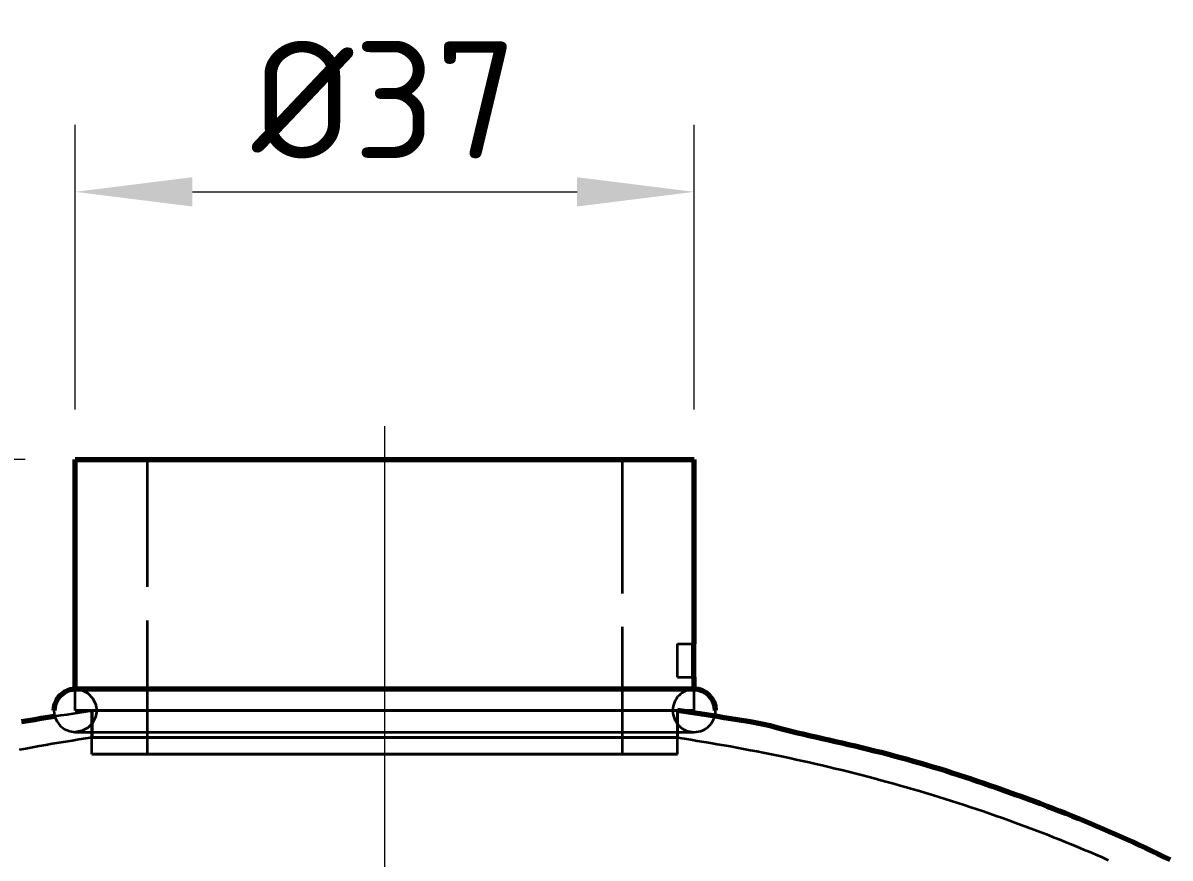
# Model space of a CAD drawing. Header units: millimetres. Extents: x 0 to 1554, y 0 to 420.
# Drawn here: x 106.31 to 140.6, y 330.47 to 355.42 of the extents above; entities that cross this region are included whole.
import ezdxf

# ---------------------------------------------------------------- set-up
doc = ezdxf.new("R2010")
doc.units = ezdxf.units.MM
doc.linetypes.add('IRAM-E-TRAZOS', pattern=[5, 4, -1])
doc.linetypes.add('IRAM-F-TRAZO-PUNTO', pattern=[20, 15, -2, 1, -2])
for name, color, linetype, lineweight in [('01-VISIBLE', 7, 'CONTINUOUS', 70), ('02-OCULTA', 4, 'IRAM-E-TRAZOS', 35), ('03-EJE', 1, 'IRAM-F-TRAZO-PUNTO', 18), ('04-COTA', 3, 'CONTINUOUS', 18)]:
    doc.layers.add(name, color=color, linetype=linetype, lineweight=lineweight)
doc.styles.add('ISO3098', font='isocpeur.ttf')
doc.dimstyles.new('FLAMA-IRAM', dxfattribs={"dimtxt": 3.5, "dimasz": 3.5, "dimexe": 2, "dimexo": 1.5, "dimgap": 1, "dimtad": 1, "dimdec": 1, "dimtxsty": 'ISO3098', "dimblk": 'IRAM_FLECHA', "dimblk1": 'IRAM_FLECHA', "dimblk2": 'IRAM_FLECHA', "dimcen": 2.5, "dimclrd": 256, "dimclre": 256, "dimclrt": 256, "dimazin": 3, "dimtfac": 1, "dimtmove": 0, "dimatfit": 3, "dimlwd": 18, "dimlwe": 18})

# ---------------------------------------------------------------- blocks, each defined once
blk = doc.blocks.new('IRAM_FLECHA')
blk.add_solid([(0, 0), (-1, 0.125), (-1, -0.125)])

msp = doc.modelspace()

# ---------------------------------------------------------------- linework, layer by layer
at = {"layer": '01-VISIBLE'}
for p, q in [((107.875, 335.515), (107.875, 342.375)), ((126.375, 336.875), (126.375, 342.375)), ((126.361, 335.875), (126.361, 336.875)), ((126.375, 335.515), (126.375, 335.875))]:
    msp.add_line(p, q, dxfattribs=at)
for points in [[(107.875, 342.375), (108.076, 342.375), (108.277, 342.375), (108.478, 342.375), (108.679, 342.375), (108.88, 342.375), (109.082, 342.375), (109.283, 342.375), (109.484, 342.375), (109.685, 342.375), (109.886, 342.375), (110.087, 342.375), (110.288, 342.375), (110.489, 342.375), (110.69, 342.375), (110.891, 342.375), (111.092, 342.375), (111.293, 342.375), (111.495, 342.375), (111.696, 342.375), (111.897, 342.375), (112.098, 342.375), (112.299, 342.375), (112.5, 342.375), (112.701, 342.375), (112.902, 342.375), (113.103, 342.375), (113.304, 342.375), (113.505, 342.375), (113.707, 342.375), (113.908, 342.375), (114.109, 342.375), (114.31, 342.375), (114.511, 342.375), (114.712, 342.375), (114.913, 342.375), (115.114, 342.375), (115.315, 342.375), (115.516, 342.375), (115.717, 342.375), (115.918, 342.375), (116.12, 342.375), (116.321, 342.375), (116.522, 342.375), (116.723, 342.375), (116.924, 342.375), (117.125, 342.375), (117.326, 342.375), (117.527, 342.375), (117.728, 342.375), (117.929, 342.375), (118.13, 342.375), (118.332, 342.375), (118.533, 342.375), (118.734, 342.375), (118.935, 342.375), (119.136, 342.375), (119.337, 342.375), (119.538, 342.375), (119.739, 342.375), (119.94, 342.375), (120.141, 342.375), (120.342, 342.375), (120.543, 342.375), (120.745, 342.375), (120.946, 342.375), (121.147, 342.375), (121.348, 342.375), (121.549, 342.375), (121.75, 342.375), (121.951, 342.375), (122.152, 342.375), (122.353, 342.375), (122.554, 342.375), (122.755, 342.375), (122.957, 342.375), (123.158, 342.375), (123.359, 342.375), (123.56, 342.375), (123.761, 342.375), (123.962, 342.375), (124.163, 342.375), (124.364, 342.375), (124.565, 342.375), (124.766, 342.375), (124.967, 342.375), (125.168, 342.375), (125.37, 342.375), (125.571, 342.375), (125.772, 342.375), (125.973, 342.375), (126.174, 342.375), (126.375, 342.375)], [(126.361, 336.875), (126.364, 336.875), (126.366, 336.875), (126.368, 336.875), (126.37, 336.875), (126.373, 336.875), (126.375, 336.875)], [(126.361, 335.875), (126.364, 335.875), (126.366, 335.875), (126.368, 335.875), (126.37, 335.875), (126.373, 335.875), (126.375, 335.875)], [(107.875, 335.515), (107.709, 335.493), (107.555, 335.429), (107.422, 335.328), (107.321, 335.195), (107.257, 335.041), (107.235, 334.875)], [(107.875, 335.515), (107.875, 335.515), (107.875, 335.515), (107.875, 335.515), (107.875, 335.515), (107.875, 335.515), (107.875, 335.515)], [(126.375, 335.515), (126.174, 335.515), (125.973, 335.515), (125.772, 335.515), (125.571, 335.515), (125.37, 335.515), (125.168, 335.515), (124.967, 335.515), (124.766, 335.515), (124.565, 335.515), (124.364, 335.515), (124.163, 335.515), (123.962, 335.515), (123.761, 335.515), (123.56, 335.515), (123.359, 335.515), (123.158, 335.515), (122.957, 335.515), (122.755, 335.515), (122.554, 335.515), (122.353, 335.515), (122.152, 335.515), (121.951, 335.515), (121.75, 335.515), (121.549, 335.515), (121.348, 335.515), (121.147, 335.515), (120.946, 335.515), (120.745, 335.515), (120.543, 335.515), (120.342, 335.515), (120.141, 335.515), (119.94, 335.515), (119.739, 335.515), (119.538, 335.515), (119.337, 335.515), (119.136, 335.515), (118.935, 335.515), (118.734, 335.515), (118.533, 335.515), (118.332, 335.515), (118.13, 335.515), (117.929, 335.515), (117.728, 335.515), (117.527, 335.515), (117.326, 335.515), (117.125, 335.515), (116.924, 335.515), (116.723, 335.515), (116.522, 335.515), (116.321, 335.515), (116.12, 335.515), (115.918, 335.515), (115.717, 335.515), (115.516, 335.515), (115.315, 335.515), (115.114, 335.515), (114.913, 335.515), (114.712, 335.515), (114.511, 335.515), (114.31, 335.515), (114.109, 335.515), (113.908, 335.515), (113.707, 335.515), (113.505, 335.515), (113.304, 335.515), (113.103, 335.515), (112.902, 335.515), (112.701, 335.515), (112.5, 335.515), (112.299, 335.515), (112.098, 335.515), (111.897, 335.515), (111.696, 335.515), (111.495, 335.515), (111.293, 335.515), (111.092, 335.515), (110.891, 335.515), (110.69, 335.515), (110.489, 335.515), (110.288, 335.515), (110.087, 335.515), (109.886, 335.515), (109.685, 335.515), (109.484, 335.515), (109.283, 335.515), (109.082, 335.515), (108.88, 335.515), (108.679, 335.515), (108.478, 335.515), (108.277, 335.515), (108.076, 335.515), (107.875, 335.515)], [(126.375, 335.515), (126.375, 335.515), (126.375, 335.515), (126.375, 335.515), (126.375, 335.515), (126.375, 335.515), (126.375, 335.515)], [(106.265, 334.549), (106.463, 334.582), (106.662, 334.614), (106.86, 334.645), (107.059, 334.676), (107.258, 334.707)], [(140.601, 330.413), (140.421, 330.501), (140.241, 330.589), (140.06, 330.675), (139.878, 330.761), (139.697, 330.846), (139.515, 330.93), (139.332, 331.013), (139.149, 331.096), (138.966, 331.177), (138.782, 331.258), (138.598, 331.337), (138.414, 331.416), (138.229, 331.494), (138.043, 331.571), (137.858, 331.647), (137.672, 331.722), (137.486, 331.797), (137.299, 331.87), (137.112, 331.943), (136.925, 332.014), (136.737, 332.085), (136.549, 332.156), (136.361, 332.225), (136.172, 332.294), (135.984, 332.362), (135.795, 332.43), (135.606, 332.496), (135.416, 332.563), (135.227, 332.628), (135.037, 332.694), (134.847, 332.758), (134.657, 332.822), (134.467, 332.886), (134.276, 332.948), (134.085, 333.01), (133.894, 333.071), (133.703, 333.131), (133.511, 333.189), (133.319, 333.247), (133.126, 333.304), (132.934, 333.359), (132.741, 333.413), (132.547, 333.466), (132.353, 333.518), (132.159, 333.569), (131.965, 333.619), (131.77, 333.667), (131.576, 333.715), (131.381, 333.762), (131.185, 333.809), (130.99, 333.855), (130.795, 333.9), (130.599, 333.945), (130.404, 333.99), (130.208, 334.035), (130.013, 334.08), (129.817, 334.124), (129.622, 334.169), (129.426, 334.215), (129.231, 334.261), (129.036, 334.308), (128.843, 334.36), (128.65, 334.416), (128.455, 334.463), (128.258, 334.501), (128.06, 334.536), (127.863, 334.569), (127.665, 334.602), (127.467, 334.633), (127.268, 334.664), (127.07, 334.695), (126.872, 334.725), (126.673, 334.755), (126.475, 334.785), (126.277, 334.815), (126.078, 334.845), (125.88, 334.874)]]:
    msp.add_lwpolyline(points, dxfattribs=at)
msp.add_arc((126.375, 334.875), 0.64, 0, 90, dxfattribs=at)
at = {"layer": '02-OCULTA'}
for p, q in [((110.031, 333.569), (110.031, 342.375)), ((124.219, 342.375), (124.219, 333.569)), ((125.875, 336.875), (126.361, 336.875)), ((125.875, 335.875), (125.875, 336.875)), ((125.875, 335.875), (125.875, 336.875)), ((125.875, 336.875), (126.361, 336.875)), ((126.361, 335.875), (126.361, 336.875)), ((125.875, 335.875), (126.361, 335.875)), ((125.875, 335.875), (126.361, 335.875)), ((107.875, 334.875), (107.875, 335.515)), ((126.375, 334.875), (126.375, 335.515)), ((108.37, 333.569), (108.37, 334.875)), ((108.375, 334.875), (108.375, 334.069)), ((125.875, 334.875), (125.875, 334.069)), ((125.88, 333.569), (125.88, 334.875))]:
    msp.add_line(p, q, dxfattribs=at)
for points in [[(126.375, 342.375), (126.174, 342.375), (125.973, 342.375), (125.772, 342.375), (125.571, 342.375), (125.37, 342.375), (125.168, 342.375), (124.967, 342.375), (124.766, 342.375), (124.565, 342.375), (124.364, 342.375), (124.163, 342.375), (123.962, 342.375), (123.761, 342.375), (123.56, 342.375), (123.359, 342.375), (123.158, 342.375), (122.957, 342.375), (122.755, 342.375), (122.554, 342.375), (122.353, 342.375), (122.152, 342.375), (121.951, 342.375), (121.75, 342.375), (121.549, 342.375), (121.348, 342.375), (121.147, 342.375), (120.946, 342.375), (120.745, 342.375), (120.543, 342.375), (120.342, 342.375), (120.141, 342.375), (119.94, 342.375), (119.739, 342.375), (119.538, 342.375), (119.337, 342.375), (119.136, 342.375), (118.935, 342.375), (118.734, 342.375), (118.533, 342.375), (118.332, 342.375), (118.13, 342.375), (117.929, 342.375), (117.728, 342.375), (117.527, 342.375), (117.326, 342.375), (117.125, 342.375), (116.924, 342.375), (116.723, 342.375), (116.522, 342.375), (116.321, 342.375), (116.12, 342.375), (115.918, 342.375), (115.717, 342.375), (115.516, 342.375), (115.315, 342.375), (115.114, 342.375), (114.913, 342.375), (114.712, 342.375), (114.511, 342.375), (114.31, 342.375), (114.109, 342.375), (113.908, 342.375), (113.707, 342.375), (113.505, 342.375), (113.304, 342.375), (113.103, 342.375), (112.902, 342.375), (112.701, 342.375), (112.5, 342.375), (112.299, 342.375), (112.098, 342.375), (111.897, 342.375), (111.696, 342.375), (111.495, 342.375), (111.293, 342.375), (111.092, 342.375), (110.891, 342.375), (110.69, 342.375), (110.489, 342.375), (110.288, 342.375), (110.087, 342.375), (109.886, 342.375), (109.685, 342.375), (109.484, 342.375), (109.283, 342.375), (109.082, 342.375), (108.88, 342.375), (108.679, 342.375), (108.478, 342.375), (108.277, 342.375), (108.076, 342.375), (107.875, 342.375)], [(124.219, 342.375), (124.016, 342.375), (123.814, 342.375), (123.611, 342.375), (123.408, 342.375), (123.206, 342.375), (123.003, 342.375), (122.8, 342.375), (122.598, 342.375), (122.395, 342.375), (122.192, 342.375), (121.989, 342.375), (121.787, 342.375), (121.584, 342.375), (121.381, 342.375), (121.179, 342.375), (120.976, 342.375), (120.773, 342.375), (120.571, 342.375), (120.368, 342.375), (120.165, 342.375), (119.963, 342.375), (119.76, 342.375), (119.557, 342.375), (119.355, 342.375), (119.152, 342.375), (118.949, 342.375), (118.746, 342.375), (118.544, 342.375), (118.341, 342.375), (118.138, 342.375), (117.936, 342.375), (117.733, 342.375), (117.53, 342.375), (117.328, 342.375), (117.125, 342.375), (116.922, 342.375), (116.72, 342.375), (116.517, 342.375), (116.314, 342.375), (116.112, 342.375), (115.909, 342.375), (115.706, 342.375), (115.504, 342.375), (115.301, 342.375), (115.098, 342.375), (114.895, 342.375), (114.693, 342.375), (114.49, 342.375), (114.287, 342.375), (114.085, 342.375), (113.882, 342.375), (113.679, 342.375), (113.477, 342.375), (113.274, 342.375), (113.071, 342.375), (112.869, 342.375), (112.666, 342.375), (112.463, 342.375), (112.261, 342.375), (112.058, 342.375), (111.855, 342.375), (111.652, 342.375), (111.45, 342.375), (111.247, 342.375), (111.044, 342.375), (110.842, 342.375), (110.639, 342.375), (110.436, 342.375), (110.234, 342.375), (110.031, 342.375)], [(110.031, 342.375), (110.234, 342.375), (110.436, 342.375), (110.639, 342.375), (110.842, 342.375), (111.044, 342.375), (111.247, 342.375), (111.45, 342.375), (111.652, 342.375), (111.855, 342.375), (112.058, 342.375), (112.261, 342.375), (112.463, 342.375), (112.666, 342.375), (112.869, 342.375), (113.071, 342.375), (113.274, 342.375), (113.477, 342.375), (113.679, 342.375), (113.882, 342.375), (114.085, 342.375), (114.287, 342.375), (114.49, 342.375), (114.693, 342.375), (114.895, 342.375), (115.098, 342.375), (115.301, 342.375), (115.504, 342.375), (115.706, 342.375), (115.909, 342.375), (116.112, 342.375), (116.314, 342.375), (116.517, 342.375), (116.72, 342.375), (116.922, 342.375), (117.125, 342.375), (117.328, 342.375), (117.53, 342.375), (117.733, 342.375), (117.936, 342.375), (118.138, 342.375), (118.341, 342.375), (118.544, 342.375), (118.746, 342.375), (118.949, 342.375), (119.152, 342.375), (119.355, 342.375), (119.557, 342.375), (119.76, 342.375), (119.963, 342.375), (120.165, 342.375), (120.368, 342.375), (120.571, 342.375), (120.773, 342.375), (120.976, 342.375), (121.179, 342.375), (121.381, 342.375), (121.584, 342.375), (121.787, 342.375), (121.989, 342.375), (122.192, 342.375), (122.395, 342.375), (122.598, 342.375), (122.8, 342.375), (123.003, 342.375), (123.206, 342.375), (123.408, 342.375), (123.611, 342.375), (123.814, 342.375), (124.016, 342.375), (124.219, 342.375)], [(126.375, 336.875), (126.373, 336.875), (126.37, 336.875), (126.368, 336.875), (126.366, 336.875), (126.364, 336.875), (126.361, 336.875)], [(126.375, 335.875), (126.373, 335.875), (126.37, 335.875), (126.368, 335.875), (126.366, 335.875), (126.364, 335.875), (126.361, 335.875)], [(126.375, 335.515), (126.174, 335.515), (125.973, 335.515), (125.772, 335.515), (125.571, 335.515), (125.37, 335.515), (125.168, 335.515), (124.967, 335.515), (124.766, 335.515), (124.565, 335.515), (124.364, 335.515), (124.163, 335.515), (123.962, 335.515), (123.761, 335.515), (123.56, 335.515), (123.359, 335.515), (123.158, 335.515), (122.957, 335.515), (122.755, 335.515), (122.554, 335.515), (122.353, 335.515), (122.152, 335.515), (121.951, 335.515), (121.75, 335.515), (121.549, 335.515), (121.348, 335.515), (121.147, 335.515), (120.946, 335.515), (120.745, 335.515), (120.543, 335.515), (120.342, 335.515), (120.141, 335.515), (119.94, 335.515), (119.739, 335.515), (119.538, 335.515), (119.337, 335.515), (119.136, 335.515), (118.935, 335.515), (118.734, 335.515), (118.533, 335.515), (118.332, 335.515), (118.13, 335.515), (117.929, 335.515), (117.728, 335.515), (117.527, 335.515), (117.326, 335.515), (117.125, 335.515), (116.924, 335.515), (116.723, 335.515), (116.522, 335.515), (116.321, 335.515), (116.12, 335.515), (115.918, 335.515), (115.717, 335.515), (115.516, 335.515), (115.315, 335.515), (115.114, 335.515), (114.913, 335.515), (114.712, 335.515), (114.511, 335.515), (114.31, 335.515), (114.109, 335.515), (113.908, 335.515), (113.707, 335.515), (113.505, 335.515), (113.304, 335.515), (113.103, 335.515), (112.902, 335.515), (112.701, 335.515), (112.5, 335.515), (112.299, 335.515), (112.098, 335.515), (111.897, 335.515), (111.696, 335.515), (111.495, 335.515), (111.293, 335.515), (111.092, 335.515), (110.891, 335.515), (110.69, 335.515), (110.489, 335.515), (110.288, 335.515), (110.087, 335.515), (109.886, 335.515), (109.685, 335.515), (109.484, 335.515), (109.283, 335.515), (109.082, 335.515), (108.88, 335.515), (108.679, 335.515), (108.478, 335.515), (108.277, 335.515), (108.076, 335.515), (107.875, 335.515)], [(107.875, 335.515), (108.073, 335.484), (108.251, 335.393), (108.393, 335.251), (108.484, 335.073), (108.515, 334.875), (108.484, 334.677), (108.393, 334.499), (108.251, 334.357), (108.073, 334.266), (107.875, 334.235)], [(107.235, 334.875), (107.257, 334.709), (107.321, 334.555), (107.422, 334.422), (107.555, 334.321), (107.709, 334.257), (107.875, 334.235)], [(107.258, 334.707), (107.444, 334.735), (107.63, 334.763), (107.816, 334.791), (108.002, 334.819), (108.189, 334.847), (108.375, 334.875)], [(126.375, 334.875), (126.174, 334.875), (125.973, 334.875), (125.772, 334.875), (125.571, 334.875), (125.37, 334.875), (125.168, 334.875), (124.967, 334.875), (124.766, 334.875), (124.565, 334.875), (124.364, 334.875), (124.163, 334.875), (123.962, 334.875), (123.761, 334.875), (123.56, 334.875), (123.359, 334.875), (123.158, 334.875), (122.957, 334.875), (122.755, 334.875), (122.554, 334.875), (122.353, 334.875), (122.152, 334.875), (121.951, 334.875), (121.75, 334.875), (121.549, 334.875), (121.348, 334.875), (121.147, 334.875), (120.946, 334.875), (120.745, 334.875), (120.543, 334.875), (120.342, 334.875), (120.141, 334.875), (119.94, 334.875), (119.739, 334.875), (119.538, 334.875), (119.337, 334.875), (119.136, 334.875), (118.935, 334.875), (118.734, 334.875), (118.533, 334.875), (118.332, 334.875), (118.13, 334.875), (117.929, 334.875), (117.728, 334.875), (117.527, 334.875), (117.326, 334.875), (117.125, 334.875), (116.924, 334.875), (116.723, 334.875), (116.522, 334.875), (116.321, 334.875), (116.12, 334.875), (115.918, 334.875), (115.717, 334.875), (115.516, 334.875), (115.315, 334.875), (115.114, 334.875), (114.913, 334.875), (114.712, 334.875), (114.511, 334.875), (114.31, 334.875), (114.109, 334.875), (113.908, 334.875), (113.707, 334.875), (113.505, 334.875), (113.304, 334.875), (113.103, 334.875), (112.902, 334.875), (112.701, 334.875), (112.5, 334.875), (112.299, 334.875), (112.098, 334.875), (111.897, 334.875), (111.696, 334.875), (111.495, 334.875), (111.293, 334.875), (111.092, 334.875), (110.891, 334.875), (110.69, 334.875), (110.489, 334.875), (110.288, 334.875), (110.087, 334.875), (109.886, 334.875), (109.685, 334.875), (109.484, 334.875), (109.283, 334.875), (109.082, 334.875), (108.88, 334.875), (108.679, 334.875), (108.478, 334.875), (108.277, 334.875), (108.076, 334.875), (107.875, 334.875)], [(107.875, 334.875), (108.076, 334.875), (108.277, 334.875), (108.478, 334.875), (108.679, 334.875), (108.88, 334.875), (109.082, 334.875), (109.283, 334.875), (109.484, 334.875), (109.685, 334.875), (109.886, 334.875), (110.087, 334.875), (110.288, 334.875), (110.489, 334.875), (110.69, 334.875), (110.891, 334.875), (111.092, 334.875), (111.293, 334.875), (111.495, 334.875), (111.696, 334.875), (111.897, 334.875), (112.098, 334.875), (112.299, 334.875), (112.5, 334.875), (112.701, 334.875), (112.902, 334.875), (113.103, 334.875), (113.304, 334.875), (113.505, 334.875), (113.707, 334.875), (113.908, 334.875), (114.109, 334.875), (114.31, 334.875), (114.511, 334.875), (114.712, 334.875), (114.913, 334.875), (115.114, 334.875), (115.315, 334.875), (115.516, 334.875), (115.717, 334.875), (115.918, 334.875), (116.12, 334.875), (116.321, 334.875), (116.522, 334.875), (116.723, 334.875), (116.924, 334.875), (117.125, 334.875), (117.326, 334.875), (117.527, 334.875), (117.728, 334.875), (117.929, 334.875), (118.13, 334.875), (118.332, 334.875), (118.533, 334.875), (118.734, 334.875), (118.935, 334.875), (119.136, 334.875), (119.337, 334.875), (119.538, 334.875), (119.739, 334.875), (119.94, 334.875), (120.141, 334.875), (120.342, 334.875), (120.543, 334.875), (120.745, 334.875), (120.946, 334.875), (121.147, 334.875), (121.348, 334.875), (121.549, 334.875), (121.75, 334.875), (121.951, 334.875), (122.152, 334.875), (122.353, 334.875), (122.554, 334.875), (122.755, 334.875), (122.957, 334.875), (123.158, 334.875), (123.359, 334.875), (123.56, 334.875), (123.761, 334.875), (123.962, 334.875), (124.163, 334.875), (124.364, 334.875), (124.565, 334.875), (124.766, 334.875), (124.967, 334.875), (125.168, 334.875), (125.37, 334.875), (125.571, 334.875), (125.772, 334.875), (125.973, 334.875), (126.174, 334.875), (126.375, 334.875)], [(125.88, 334.875), (125.679, 334.875), (125.477, 334.875), (125.276, 334.875), (125.075, 334.875), (124.874, 334.875), (124.672, 334.875), (124.471, 334.875), (124.27, 334.875), (124.069, 334.875), (123.867, 334.875), (123.666, 334.875), (123.465, 334.875), (123.264, 334.875), (123.062, 334.875), (122.861, 334.875), (122.66, 334.875), (122.459, 334.875), (122.257, 334.875), (122.056, 334.875), (121.855, 334.875), (121.653, 334.875), (121.452, 334.875), (121.251, 334.875), (121.05, 334.875), (120.848, 334.875), (120.647, 334.875), (120.446, 334.875), (120.245, 334.875), (120.043, 334.875), (119.842, 334.875), (119.641, 334.875), (119.44, 334.875), (119.238, 334.875), (119.037, 334.875), (118.836, 334.875), (118.634, 334.875), (118.433, 334.875), (118.232, 334.875), (118.031, 334.875), (117.829, 334.875), (117.628, 334.875), (117.427, 334.875), (117.226, 334.875), (117.024, 334.875), (116.823, 334.875), (116.622, 334.875), (116.421, 334.875), (116.219, 334.875), (116.018, 334.875), (115.817, 334.875), (115.616, 334.875), (115.414, 334.875), (115.213, 334.875), (115.012, 334.875), (114.81, 334.875), (114.609, 334.875), (114.408, 334.875), (114.207, 334.875), (114.005, 334.875), (113.804, 334.875), (113.603, 334.875), (113.402, 334.875), (113.2, 334.875), (112.999, 334.875), (112.798, 334.875), (112.597, 334.875), (112.395, 334.875), (112.194, 334.875), (111.993, 334.875), (111.791, 334.875), (111.59, 334.875), (111.389, 334.875), (111.188, 334.875), (110.986, 334.875), (110.785, 334.875), (110.584, 334.875), (110.383, 334.875), (110.181, 334.875), (109.98, 334.875), (109.779, 334.875), (109.578, 334.875), (109.376, 334.875), (109.175, 334.875), (108.974, 334.875), (108.773, 334.875), (108.571, 334.875), (108.37, 334.875)], [(108.37, 334.875), (108.571, 334.875), (108.773, 334.875), (108.974, 334.875), (109.175, 334.875), (109.376, 334.875), (109.578, 334.875), (109.779, 334.875), (109.98, 334.875), (110.181, 334.875), (110.383, 334.875), (110.584, 334.875), (110.785, 334.875), (110.986, 334.875), (111.188, 334.875), (111.389, 334.875), (111.59, 334.875), (111.791, 334.875), (111.993, 334.875), (112.194, 334.875), (112.395, 334.875), (112.597, 334.875), (112.798, 334.875), (112.999, 334.875), (113.2, 334.875), (113.402, 334.875), (113.603, 334.875), (113.804, 334.875), (114.005, 334.875), (114.207, 334.875), (114.408, 334.875), (114.609, 334.875), (114.81, 334.875), (115.012, 334.875), (115.213, 334.875), (115.414, 334.875), (115.616, 334.875), (115.817, 334.875), (116.018, 334.875), (116.219, 334.875), (116.421, 334.875), (116.622, 334.875), (116.823, 334.875), (117.024, 334.875), (117.226, 334.875), (117.427, 334.875), (117.628, 334.875), (117.829, 334.875), (118.031, 334.875), (118.232, 334.875), (118.433, 334.875), (118.634, 334.875), (118.836, 334.875), (119.037, 334.875), (119.238, 334.875), (119.44, 334.875), (119.641, 334.875), (119.842, 334.875), (120.043, 334.875), (120.245, 334.875), (120.446, 334.875), (120.647, 334.875), (120.848, 334.875), (121.05, 334.875), (121.251, 334.875), (121.452, 334.875), (121.653, 334.875), (121.855, 334.875), (122.056, 334.875), (122.257, 334.875), (122.459, 334.875), (122.66, 334.875), (122.861, 334.875), (123.062, 334.875), (123.264, 334.875), (123.465, 334.875), (123.666, 334.875), (123.867, 334.875), (124.069, 334.875), (124.27, 334.875), (124.471, 334.875), (124.672, 334.875), (124.874, 334.875), (125.075, 334.875), (125.276, 334.875), (125.477, 334.875), (125.679, 334.875), (125.88, 334.875)], [(125.875, 334.875), (125.674, 334.875), (125.473, 334.875), (125.272, 334.875), (125.07, 334.875), (124.869, 334.875), (124.668, 334.875), (124.467, 334.875), (124.266, 334.875), (124.065, 334.875), (123.864, 334.875), (123.662, 334.875), (123.461, 334.875), (123.26, 334.875), (123.059, 334.875), (122.858, 334.875), (122.657, 334.875), (122.455, 334.875), (122.254, 334.875), (122.053, 334.875), (121.852, 334.875), (121.651, 334.875), (121.45, 334.875), (121.249, 334.875), (121.047, 334.875), (120.846, 334.875), (120.645, 334.875), (120.444, 334.875), (120.243, 334.875), (120.042, 334.875), (119.841, 334.875), (119.639, 334.875), (119.438, 334.875), (119.237, 334.875), (119.036, 334.875), (118.835, 334.875), (118.634, 334.875), (118.432, 334.875), (118.231, 334.875), (118.03, 334.875), (117.829, 334.875), (117.628, 334.875), (117.427, 334.875), (117.226, 334.875), (117.024, 334.875), (116.823, 334.875), (116.622, 334.875), (116.421, 334.875), (116.22, 334.875), (116.019, 334.875), (115.818, 334.875), (115.616, 334.875), (115.415, 334.875), (115.214, 334.875), (115.013, 334.875), (114.812, 334.875), (114.611, 334.875), (114.409, 334.875), (114.208, 334.875), (114.007, 334.875), (113.806, 334.875), (113.605, 334.875), (113.404, 334.875), (113.203, 334.875), (113.001, 334.875), (112.8, 334.875), (112.599, 334.875), (112.398, 334.875), (112.197, 334.875), (111.996, 334.875), (111.795, 334.875), (111.593, 334.875), (111.392, 334.875), (111.191, 334.875), (110.99, 334.875), (110.789, 334.875), (110.588, 334.875), (110.386, 334.875), (110.185, 334.875), (109.984, 334.875), (109.783, 334.875), (109.582, 334.875), (109.381, 334.875), (109.18, 334.875), (108.978, 334.875), (108.777, 334.875), (108.576, 334.875), (108.375, 334.875)], [(108.375, 334.875), (108.576, 334.875), (108.777, 334.875), (108.978, 334.875), (109.18, 334.875), (109.381, 334.875), (109.582, 334.875), (109.783, 334.875), (109.984, 334.875), (110.185, 334.875), (110.386, 334.875), (110.588, 334.875), (110.789, 334.875), (110.99, 334.875), (111.191, 334.875), (111.392, 334.875), (111.593, 334.875), (111.795, 334.875), (111.996, 334.875), (112.197, 334.875), (112.398, 334.875), (112.599, 334.875), (112.8, 334.875), (113.001, 334.875), (113.203, 334.875), (113.404, 334.875), (113.605, 334.875), (113.806, 334.875), (114.007, 334.875), (114.208, 334.875), (114.409, 334.875), (114.611, 334.875), (114.812, 334.875), (115.013, 334.875), (115.214, 334.875), (115.415, 334.875), (115.616, 334.875), (115.818, 334.875), (116.019, 334.875), (116.22, 334.875), (116.421, 334.875), (116.622, 334.875), (116.823, 334.875), (117.024, 334.875), (117.226, 334.875), (117.427, 334.875), (117.628, 334.875), (117.829, 334.875), (118.03, 334.875), (118.231, 334.875), (118.432, 334.875), (118.634, 334.875), (118.835, 334.875), (119.036, 334.875), (119.237, 334.875), (119.438, 334.875), (119.639, 334.875), (119.841, 334.875), (120.042, 334.875), (120.243, 334.875), (120.444, 334.875), (120.645, 334.875), (120.846, 334.875), (121.047, 334.875), (121.249, 334.875), (121.45, 334.875), (121.651, 334.875), (121.852, 334.875), (122.053, 334.875), (122.254, 334.875), (122.455, 334.875), (122.657, 334.875), (122.858, 334.875), (123.059, 334.875), (123.26, 334.875), (123.461, 334.875), (123.662, 334.875), (123.864, 334.875), (124.065, 334.875), (124.266, 334.875), (124.467, 334.875), (124.668, 334.875), (124.869, 334.875), (125.07, 334.875), (125.272, 334.875), (125.473, 334.875), (125.674, 334.875), (125.875, 334.875)], [(125.88, 334.874), (125.879, 334.874), (125.878, 334.875), (125.878, 334.875), (125.877, 334.875), (125.876, 334.875), (125.875, 334.875)], [(108.375, 334.069), (108.177, 334.039), (107.979, 334.008), (107.781, 333.976), (107.583, 333.944), (107.385, 333.911), (107.188, 333.878), (106.99, 333.843), (106.793, 333.808), (106.596, 333.772), (106.399, 333.736), (106.202, 333.699)], [(107.875, 334.235), (108.076, 334.235), (108.277, 334.235), (108.478, 334.235), (108.679, 334.235), (108.88, 334.235), (109.082, 334.235), (109.283, 334.235), (109.484, 334.235), (109.685, 334.235), (109.886, 334.235), (110.087, 334.235), (110.288, 334.235), (110.489, 334.235), (110.69, 334.235), (110.891, 334.235), (111.092, 334.235), (111.293, 334.235), (111.495, 334.235), (111.696, 334.235), (111.897, 334.235), (112.098, 334.235), (112.299, 334.235), (112.5, 334.235), (112.701, 334.235), (112.902, 334.235), (113.103, 334.235), (113.304, 334.235), (113.505, 334.235), (113.707, 334.235), (113.908, 334.235), (114.109, 334.235), (114.31, 334.235), (114.511, 334.235), (114.712, 334.235), (114.913, 334.235), (115.114, 334.235), (115.315, 334.235), (115.516, 334.235), (115.717, 334.235), (115.918, 334.235), (116.12, 334.235), (116.321, 334.235), (116.522, 334.235), (116.723, 334.235), (116.924, 334.235), (117.125, 334.235), (117.326, 334.235), (117.527, 334.235), (117.728, 334.235), (117.929, 334.235), (118.13, 334.235), (118.332, 334.235), (118.533, 334.235), (118.734, 334.235), (118.935, 334.235), (119.136, 334.235), (119.337, 334.235), (119.538, 334.235), (119.739, 334.235), (119.94, 334.235), (120.141, 334.235), (120.342, 334.235), (120.543, 334.235), (120.745, 334.235), (120.946, 334.235), (121.147, 334.235), (121.348, 334.235), (121.549, 334.235), (121.75, 334.235), (121.951, 334.235), (122.152, 334.235), (122.353, 334.235), (122.554, 334.235), (122.755, 334.235), (122.957, 334.235), (123.158, 334.235), (123.359, 334.235), (123.56, 334.235), (123.761, 334.235), (123.962, 334.235), (124.163, 334.235), (124.364, 334.235), (124.565, 334.235), (124.766, 334.235), (124.967, 334.235), (125.168, 334.235), (125.37, 334.235), (125.571, 334.235), (125.772, 334.235), (125.973, 334.235), (126.174, 334.235), (126.375, 334.235)], [(107.875, 334.235), (108.076, 334.235), (108.277, 334.235), (108.478, 334.235), (108.679, 334.235), (108.88, 334.235), (109.082, 334.235), (109.283, 334.235), (109.484, 334.235), (109.685, 334.235), (109.886, 334.235), (110.087, 334.235), (110.288, 334.235), (110.489, 334.235), (110.69, 334.235), (110.891, 334.235), (111.092, 334.235), (111.293, 334.235), (111.495, 334.235), (111.696, 334.235), (111.897, 334.235), (112.098, 334.235), (112.299, 334.235), (112.5, 334.235), (112.701, 334.235), (112.902, 334.235), (113.103, 334.235), (113.304, 334.235), (113.505, 334.235), (113.707, 334.235), (113.908, 334.235), (114.109, 334.235), (114.31, 334.235), (114.511, 334.235), (114.712, 334.235), (114.913, 334.235), (115.114, 334.235), (115.315, 334.235), (115.516, 334.235), (115.717, 334.235), (115.918, 334.235), (116.12, 334.235), (116.321, 334.235), (116.522, 334.235), (116.723, 334.235), (116.924, 334.235), (117.125, 334.235), (117.326, 334.235), (117.527, 334.235), (117.728, 334.235), (117.929, 334.235), (118.13, 334.235), (118.332, 334.235), (118.533, 334.235), (118.734, 334.235), (118.935, 334.235), (119.136, 334.235), (119.337, 334.235), (119.538, 334.235), (119.739, 334.235), (119.94, 334.235), (120.141, 334.235), (120.342, 334.235), (120.543, 334.235), (120.745, 334.235), (120.946, 334.235), (121.147, 334.235), (121.348, 334.235), (121.549, 334.235), (121.75, 334.235), (121.951, 334.235), (122.152, 334.235), (122.353, 334.235), (122.554, 334.235), (122.755, 334.235), (122.957, 334.235), (123.158, 334.235), (123.359, 334.235), (123.56, 334.235), (123.761, 334.235), (123.962, 334.235), (124.163, 334.235), (124.364, 334.235), (124.565, 334.235), (124.766, 334.235), (124.967, 334.235), (125.168, 334.235), (125.37, 334.235), (125.571, 334.235), (125.772, 334.235), (125.973, 334.235), (126.174, 334.235), (126.375, 334.235)], [(125.875, 334.069), (125.674, 334.069), (125.473, 334.069), (125.272, 334.069), (125.07, 334.069), (124.869, 334.069), (124.668, 334.069), (124.467, 334.069), (124.266, 334.069), (124.065, 334.069), (123.864, 334.069), (123.662, 334.069), (123.461, 334.069), (123.26, 334.069), (123.059, 334.069), (122.858, 334.069), (122.657, 334.069), (122.455, 334.069), (122.254, 334.069), (122.053, 334.069), (121.852, 334.069), (121.651, 334.069), (121.45, 334.069), (121.249, 334.069), (121.047, 334.069), (120.846, 334.069), (120.645, 334.069), (120.444, 334.069), (120.243, 334.069), (120.042, 334.069), (119.841, 334.069), (119.639, 334.069), (119.438, 334.069), (119.237, 334.069), (119.036, 334.069), (118.835, 334.069), (118.634, 334.069), (118.432, 334.069), (118.231, 334.069), (118.03, 334.069), (117.829, 334.069), (117.628, 334.069), (117.427, 334.069), (117.226, 334.069), (117.024, 334.069), (116.823, 334.069), (116.622, 334.069), (116.421, 334.069), (116.22, 334.069), (116.019, 334.069), (115.818, 334.069), (115.616, 334.069), (115.415, 334.069), (115.214, 334.069), (115.013, 334.069), (114.812, 334.069), (114.611, 334.069), (114.409, 334.069), (114.208, 334.069), (114.007, 334.069), (113.806, 334.069), (113.605, 334.069), (113.404, 334.069), (113.203, 334.069), (113.001, 334.069), (112.8, 334.069), (112.599, 334.069), (112.398, 334.069), (112.197, 334.069), (111.996, 334.069), (111.795, 334.069), (111.593, 334.069), (111.392, 334.069), (111.191, 334.069), (110.99, 334.069), (110.789, 334.069), (110.588, 334.069), (110.386, 334.069), (110.185, 334.069), (109.984, 334.069), (109.783, 334.069), (109.582, 334.069), (109.381, 334.069), (109.18, 334.069), (108.978, 334.069), (108.777, 334.069), (108.576, 334.069), (108.375, 334.069)], [(108.375, 334.069), (108.576, 334.069), (108.777, 334.069), (108.978, 334.069), (109.18, 334.069), (109.381, 334.069), (109.582, 334.069), (109.783, 334.069), (109.984, 334.069), (110.185, 334.069), (110.386, 334.069), (110.588, 334.069), (110.789, 334.069), (110.99, 334.069), (111.191, 334.069), (111.392, 334.069), (111.593, 334.069), (111.795, 334.069), (111.996, 334.069), (112.197, 334.069), (112.398, 334.069), (112.599, 334.069), (112.8, 334.069), (113.001, 334.069), (113.203, 334.069), (113.404, 334.069), (113.605, 334.069), (113.806, 334.069), (114.007, 334.069), (114.208, 334.069), (114.409, 334.069), (114.611, 334.069), (114.812, 334.069), (115.013, 334.069), (115.214, 334.069), (115.415, 334.069), (115.616, 334.069), (115.818, 334.069), (116.019, 334.069), (116.22, 334.069), (116.421, 334.069), (116.622, 334.069), (116.823, 334.069), (117.024, 334.069), (117.226, 334.069), (117.427, 334.069), (117.628, 334.069), (117.829, 334.069), (118.03, 334.069), (118.231, 334.069), (118.432, 334.069), (118.634, 334.069), (118.835, 334.069), (119.036, 334.069), (119.237, 334.069), (119.438, 334.069), (119.639, 334.069), (119.841, 334.069), (120.042, 334.069), (120.243, 334.069), (120.444, 334.069), (120.645, 334.069), (120.846, 334.069), (121.047, 334.069), (121.249, 334.069), (121.45, 334.069), (121.651, 334.069), (121.852, 334.069), (122.053, 334.069), (122.254, 334.069), (122.455, 334.069), (122.657, 334.069), (122.858, 334.069), (123.059, 334.069), (123.26, 334.069), (123.461, 334.069), (123.662, 334.069), (123.864, 334.069), (124.065, 334.069), (124.266, 334.069), (124.467, 334.069), (124.668, 334.069), (124.869, 334.069), (125.07, 334.069), (125.272, 334.069), (125.473, 334.069), (125.674, 334.069), (125.875, 334.069)], [(125.875, 334.069), (126.073, 334.039), (126.271, 334.008), (126.469, 333.976), (126.667, 333.944), (126.865, 333.911), (127.062, 333.877), (127.26, 333.843), (127.457, 333.808), (127.654, 333.772), (127.851, 333.736), (128.048, 333.698), (128.245, 333.66), (128.442, 333.622), (128.638, 333.582), (128.834, 333.542), (129.031, 333.501), (129.227, 333.46), (129.423, 333.418), (129.618, 333.375), (129.814, 333.331), (130.009, 333.286), (130.205, 333.241), (130.4, 333.195), (130.595, 333.149), (130.789, 333.101), (130.984, 333.053), (131.178, 333.004), (131.373, 332.955), (131.567, 332.904), (131.76, 332.853), (131.954, 332.801), (132.147, 332.749), (132.341, 332.695), (132.534, 332.641), (132.726, 332.586), (132.919, 332.531), (133.111, 332.474), (133.303, 332.417), (133.495, 332.359), (133.687, 332.3), (133.878, 332.241), (134.069, 332.181), (134.26, 332.119), (134.451, 332.058), (134.641, 331.995), (134.831, 331.932), (135.021, 331.867), (135.211, 331.802), (135.4, 331.736), (135.589, 331.67), (135.778, 331.602), (135.966, 331.534), (136.154, 331.465), (136.342, 331.395), (136.53, 331.325), (136.717, 331.253), (136.904, 331.181), (137.09, 331.108), (137.277, 331.034), (137.463, 330.959), (137.648, 330.883), (137.834, 330.807), (138.018, 330.729), (138.203, 330.651), (138.387, 330.572), (138.571, 330.492), (138.754, 330.411)], [(125.88, 333.569), (125.679, 333.569), (125.477, 333.569), (125.276, 333.569), (125.075, 333.569), (124.874, 333.569), (124.672, 333.569), (124.471, 333.569), (124.27, 333.569), (124.069, 333.569), (123.867, 333.569), (123.666, 333.569), (123.465, 333.569), (123.264, 333.569), (123.062, 333.569), (122.861, 333.569), (122.66, 333.569), (122.459, 333.569), (122.257, 333.569), (122.056, 333.569), (121.855, 333.569), (121.653, 333.569), (121.452, 333.569), (121.251, 333.569), (121.05, 333.569), (120.848, 333.569), (120.647, 333.569), (120.446, 333.569), (120.245, 333.569), (120.043, 333.569), (119.842, 333.569), (119.641, 333.569), (119.44, 333.569), (119.238, 333.569), (119.037, 333.569), (118.836, 333.569), (118.634, 333.569), (118.433, 333.569), (118.232, 333.569), (118.031, 333.569), (117.829, 333.569), (117.628, 333.569), (117.427, 333.569), (117.226, 333.569), (117.024, 333.569), (116.823, 333.569), (116.622, 333.569), (116.421, 333.569), (116.219, 333.569), (116.018, 333.569), (115.817, 333.569), (115.616, 333.569), (115.414, 333.569), (115.213, 333.569), (115.012, 333.569), (114.81, 333.569), (114.609, 333.569), (114.408, 333.569), (114.207, 333.569), (114.005, 333.569), (113.804, 333.569), (113.603, 333.569), (113.402, 333.569), (113.2, 333.569), (112.999, 333.569), (112.798, 333.569), (112.597, 333.569), (112.395, 333.569), (112.194, 333.569), (111.993, 333.569), (111.791, 333.569), (111.59, 333.569), (111.389, 333.569), (111.188, 333.569), (110.986, 333.569), (110.785, 333.569), (110.584, 333.569), (110.383, 333.569), (110.181, 333.569), (109.98, 333.569), (109.779, 333.569), (109.578, 333.569), (109.376, 333.569), (109.175, 333.569), (108.974, 333.569), (108.773, 333.569), (108.571, 333.569), (108.37, 333.569)], [(108.37, 333.569), (108.571, 333.569), (108.773, 333.569), (108.974, 333.569), (109.175, 333.569), (109.376, 333.569), (109.578, 333.569), (109.779, 333.569), (109.98, 333.569), (110.181, 333.569), (110.383, 333.569), (110.584, 333.569), (110.785, 333.569), (110.986, 333.569), (111.188, 333.569), (111.389, 333.569), (111.59, 333.569), (111.791, 333.569), (111.993, 333.569), (112.194, 333.569), (112.395, 333.569), (112.597, 333.569), (112.798, 333.569), (112.999, 333.569), (113.2, 333.569), (113.402, 333.569), (113.603, 333.569), (113.804, 333.569), (114.005, 333.569), (114.207, 333.569), (114.408, 333.569), (114.609, 333.569), (114.81, 333.569), (115.012, 333.569), (115.213, 333.569), (115.414, 333.569), (115.616, 333.569), (115.817, 333.569), (116.018, 333.569), (116.219, 333.569), (116.421, 333.569), (116.622, 333.569), (116.823, 333.569), (117.024, 333.569), (117.226, 333.569), (117.427, 333.569), (117.628, 333.569), (117.829, 333.569), (118.031, 333.569), (118.232, 333.569), (118.433, 333.569), (118.634, 333.569), (118.836, 333.569), (119.037, 333.569), (119.238, 333.569), (119.44, 333.569), (119.641, 333.569), (119.842, 333.569), (120.043, 333.569), (120.245, 333.569), (120.446, 333.569), (120.647, 333.569), (120.848, 333.569), (121.05, 333.569), (121.251, 333.569), (121.452, 333.569), (121.653, 333.569), (121.855, 333.569), (122.056, 333.569), (122.257, 333.569), (122.459, 333.569), (122.66, 333.569), (122.861, 333.569), (123.062, 333.569), (123.264, 333.569), (123.465, 333.569), (123.666, 333.569), (123.867, 333.569), (124.069, 333.569), (124.27, 333.569), (124.471, 333.569), (124.672, 333.569), (124.874, 333.569), (125.075, 333.569), (125.276, 333.569), (125.477, 333.569), (125.679, 333.569), (125.88, 333.569)], [(124.219, 333.569), (124.016, 333.569), (123.814, 333.569), (123.611, 333.569), (123.408, 333.569), (123.206, 333.569), (123.003, 333.569), (122.8, 333.569), (122.598, 333.569), (122.395, 333.569), (122.192, 333.569), (121.989, 333.569), (121.787, 333.569), (121.584, 333.569), (121.381, 333.569), (121.179, 333.569), (120.976, 333.569), (120.773, 333.569), (120.571, 333.569), (120.368, 333.569), (120.165, 333.569), (119.963, 333.569), (119.76, 333.569), (119.557, 333.569), (119.355, 333.569), (119.152, 333.569), (118.949, 333.569), (118.746, 333.569), (118.544, 333.569), (118.341, 333.569), (118.138, 333.569), (117.936, 333.569), (117.733, 333.569), (117.53, 333.569), (117.328, 333.569), (117.125, 333.569), (116.922, 333.569), (116.72, 333.569), (116.517, 333.569), (116.314, 333.569), (116.112, 333.569), (115.909, 333.569), (115.706, 333.569), (115.504, 333.569), (115.301, 333.569), (115.098, 333.569), (114.895, 333.569), (114.693, 333.569), (114.49, 333.569), (114.287, 333.569), (114.085, 333.569), (113.882, 333.569), (113.679, 333.569), (113.477, 333.569), (113.274, 333.569), (113.071, 333.569), (112.869, 333.569), (112.666, 333.569), (112.463, 333.569), (112.261, 333.569), (112.058, 333.569), (111.855, 333.569), (111.652, 333.569), (111.45, 333.569), (111.247, 333.569), (111.044, 333.569), (110.842, 333.569), (110.639, 333.569), (110.436, 333.569), (110.234, 333.569), (110.031, 333.569)], [(110.031, 333.569), (110.234, 333.569), (110.436, 333.569), (110.639, 333.569), (110.842, 333.569), (111.044, 333.569), (111.247, 333.569), (111.45, 333.569), (111.652, 333.569), (111.855, 333.569), (112.058, 333.569), (112.261, 333.569), (112.463, 333.569), (112.666, 333.569), (112.869, 333.569), (113.071, 333.569), (113.274, 333.569), (113.477, 333.569), (113.679, 333.569), (113.882, 333.569), (114.085, 333.569), (114.287, 333.569), (114.49, 333.569), (114.693, 333.569), (114.895, 333.569), (115.098, 333.569), (115.301, 333.569), (115.504, 333.569), (115.706, 333.569), (115.909, 333.569), (116.112, 333.569), (116.314, 333.569), (116.517, 333.569), (116.72, 333.569), (116.922, 333.569), (117.125, 333.569), (117.328, 333.569), (117.53, 333.569), (117.733, 333.569), (117.936, 333.569), (118.138, 333.569), (118.341, 333.569), (118.544, 333.569), (118.746, 333.569), (118.949, 333.569), (119.152, 333.569), (119.355, 333.569), (119.557, 333.569), (119.76, 333.569), (119.963, 333.569), (120.165, 333.569), (120.368, 333.569), (120.571, 333.569), (120.773, 333.569), (120.976, 333.569), (121.179, 333.569), (121.381, 333.569), (121.584, 333.569), (121.787, 333.569), (121.989, 333.569), (122.192, 333.569), (122.395, 333.569), (122.598, 333.569), (122.8, 333.569), (123.003, 333.569), (123.206, 333.569), (123.408, 333.569), (123.611, 333.569), (123.814, 333.569), (124.016, 333.569), (124.219, 333.569)]]:
    msp.add_lwpolyline(points, dxfattribs=at)
msp.add_arc((126.375, 334.875), 0.64, 90, 0, dxfattribs=at)
at = {"layer": '03-EJE'}
msp.add_line((117.125, 148.375), (117.125, 344.375), dxfattribs=at)

# ---------------------------------------------------------------- dimensions: what is measured, and where the dimension line sits
at = {"layer": '04-COTA'}
msp.add_linear_dim(base=(107.875, 350.375), p1=(107.875, 342.375), p2=(126.375, 342.375), dimstyle='FLAMA-IRAM', override={"dimlfac": 2, "dimpost": '%%c<>'}, dxfattribs=at).render()
for base, p1, text in [((42.875, 147.625), (78.875, 147.625), '<>±0,5'), ((60.875, 150.375), (78.875, 150.375), '<>±0,5'), ((69.875, 308.268), (78.875, 308.268), '<>±0,3')]:
    msp.add_linear_dim(base=base, p1=p1, p2=(107.875, 342.375), angle=90, text=text, dimstyle='FLAMA-IRAM', override={"dimlfac": 2}, dxfattribs=at).render()

doc.saveas('drawing.dxf')
